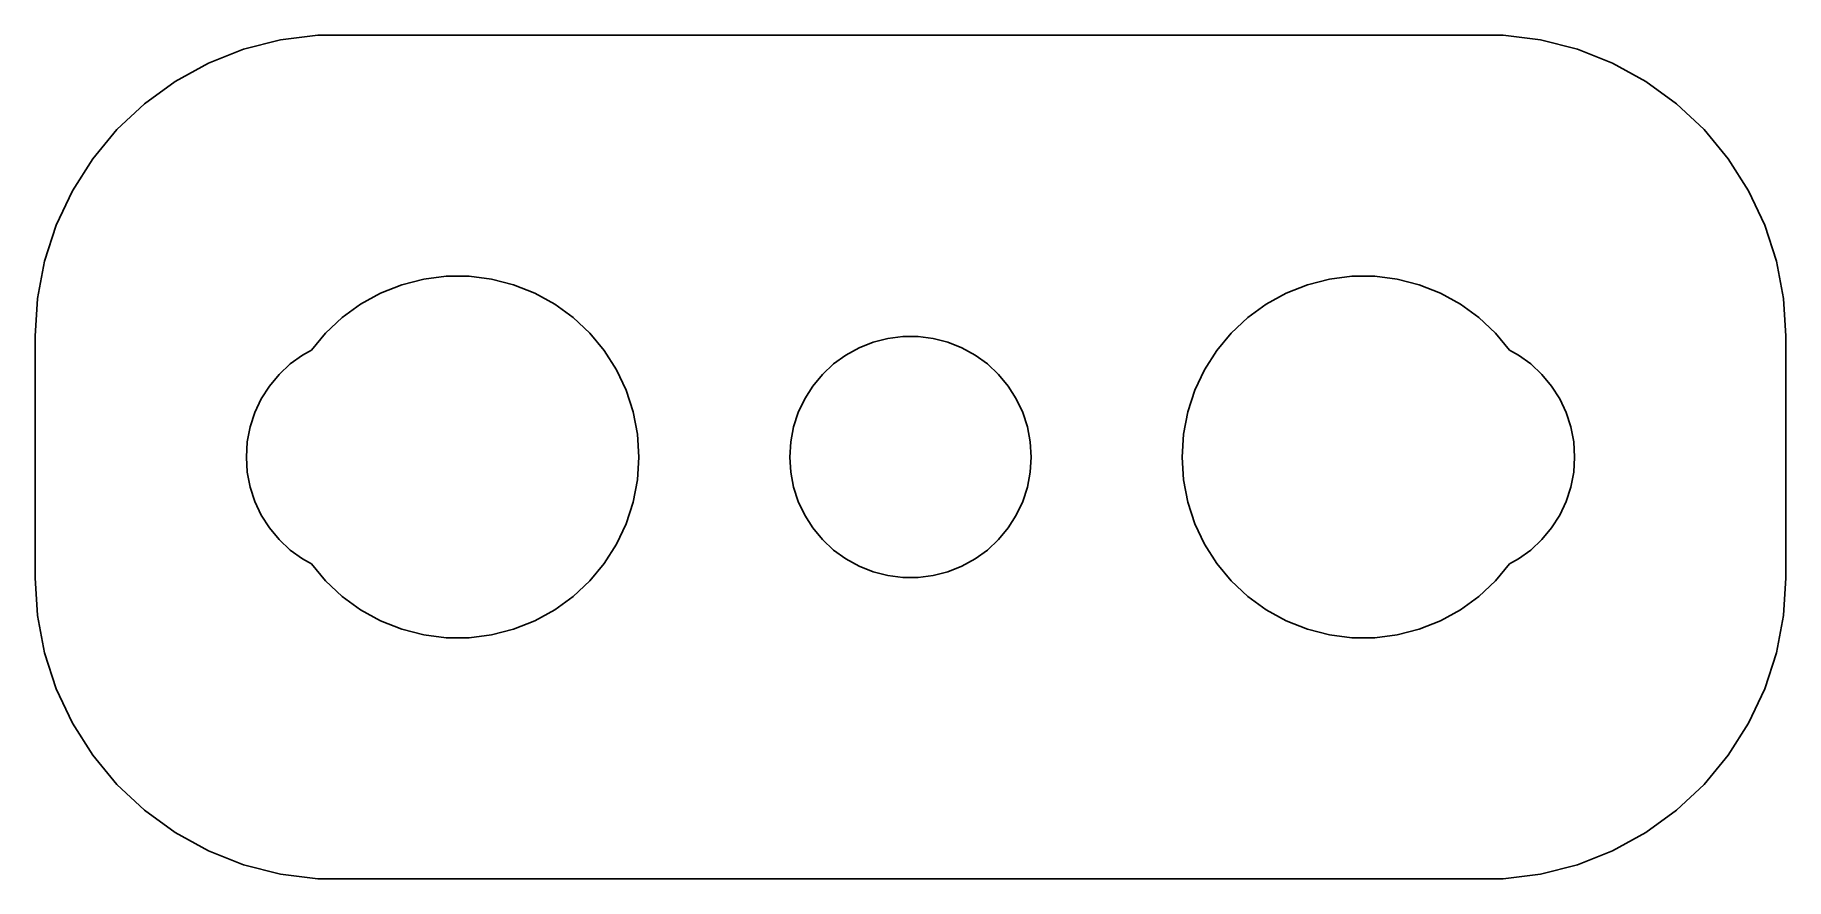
# Model space of a CAD drawing. Header units: metres. Extents: x -14.5 to 14.5, y -7 to 7.
import ezdxf

# ---------------------------------------------------------------- set-up
doc = ezdxf.new("R2010")
doc.units = ezdxf.units.M

msp = doc.modelspace()

# ---------------------------------------------------------------- linework, layer by layer
for p, q in [((-9.81395, 6.99013), (-10.4369, 6.91142)), ((9.81395, 6.99013), (-9.81395, 6.99013)), ((10.4369, 6.91142), (9.81395, 6.99013)), ((-11.0451, 6.75528), (-11.6289, 6.52412)), ((-10.4369, 6.91142), (-11.0451, 6.75528)), ((11.0451, 6.75528), (10.4369, 6.91142)), ((11.6289, 6.52412), (11.0451, 6.75528)), ((-11.6289, 6.52412), (-12.1791, 6.22163)), ((12.1791, 6.22163), (11.6289, 6.52412)), ((-12.1791, 6.22163), (-12.6871, 5.85255)), ((12.6871, 5.85255), (12.1791, 6.22163)), ((-12.6871, 5.85255), (-13.1448, 5.42273)), ((13.1448, 5.42273), (12.6871, 5.85255)), ((-13.1448, 5.42273), (-13.5451, 4.93892)), ((13.5451, 4.93892), (13.1448, 5.42273)), ((-13.5451, 4.93892), (-13.8815, 4.40877)), ((13.8815, 4.40877), (13.5451, 4.93892)), ((-13.8815, 4.40877), (-14.1489, 3.84062)), ((14.1489, 3.84062), (13.8815, 4.40877)), ((-14.1489, 3.84062), (-14.3429, 3.24344)), ((14.3429, 3.24344), (14.1489, 3.84062)), ((-14.3429, 3.24344), (-14.4606, 2.62666)), ((14.4606, 2.62666), (14.3429, 3.24344)), ((-8.42705, 2.85316), (-8.06213, 2.94685)), ((-8.06213, 2.94685), (-7.68837, 2.99408)), ((-7.68837, 2.99408), (-7.31161, 2.99408)), ((-7.31161, 2.99408), (-6.93785, 2.94685)), ((-6.93785, 2.94685), (-6.57294, 2.85316)), ((6.57294, 2.85316), (6.93785, 2.94685)), ((6.93785, 2.94685), (7.31161, 2.99408)), ((7.31161, 2.99408), (7.68837, 2.99408)), ((7.68837, 2.99408), (8.06213, 2.94685)), ((8.06213, 2.94685), (8.42705, 2.85316)), ((-14.4606, 2.62666), (-14.5, 2)), ((-9.10747, 2.53297), (-8.77733, 2.71448)), ((-8.77733, 2.71448), (-8.42705, 2.85316)), ((-6.57294, 2.85316), (-6.22266, 2.71448)), ((-6.22266, 2.71448), (-5.89252, 2.53297)), ((5.89252, 2.53297), (6.22266, 2.71448)), ((6.22266, 2.71448), (6.57294, 2.85316)), ((8.42705, 2.85316), (8.77733, 2.71448)), ((8.77733, 2.71448), (9.10747, 2.53297)), ((14.5, 2), (14.4606, 2.62666)), ((-9.41226, 2.31154), (-9.10747, 2.53297)), ((-5.89252, 2.53297), (-5.58772, 2.31154)), ((5.58772, 2.31154), (5.89252, 2.53297)), ((9.10747, 2.53297), (9.41226, 2.31154)), ((-9.91977, 1.77214), (-9.6869, 2.05363)), ((-9.6869, 2.05363), (-9.41226, 2.31154)), ((-5.58772, 2.31154), (-5.31308, 2.05363)), ((-5.31308, 2.05363), (-5.07294, 1.76335)), ((5.07294, 1.76335), (5.31308, 2.05363)), ((5.31308, 2.05363), (5.58772, 2.31154)), ((9.41226, 2.31154), (9.6869, 2.05363)), ((9.6869, 2.05363), (9.91977, 1.77214)), ((-14.5, 2), (-14.5, -2)), ((-10.0716, 1.68864), (-9.91977, 1.77214)), ((-5.07294, 1.76335), (-4.87108, 1.44525)), ((-1.07164, 1.68864), (-0.851547, 1.80965)), ((-0.851547, 1.80965), (-0.618027, 1.9021)), ((-0.618027, 1.9021), (-0.374756, 1.96457)), ((-0.374756, 1.96457), (-0.12558, 1.99605)), ((-0.12558, 1.99605), (0.12558, 1.99605)), ((0.12558, 1.99605), (0.374756, 1.96457)), ((0.374756, 1.96457), (0.618027, 1.9021)), ((0.618027, 1.9021), (0.851547, 1.80965)), ((0.851547, 1.80965), (1.07164, 1.68864)), ((4.87108, 1.44525), (5.07294, 1.76335)), ((9.91977, 1.77214), (10.0716, 1.68864)), ((14.5, -2), (14.5, 2)), ((-10.4579, 1.36908), (-10.2748, 1.54102)), ((-10.2748, 1.54102), (-10.0716, 1.68864)), ((-1.45793, 1.36908), (-1.27484, 1.54102)), ((-1.27484, 1.54102), (-1.07164, 1.68864)), ((1.07164, 1.68864), (1.27484, 1.54102)), ((1.27484, 1.54102), (1.45793, 1.36908)), ((10.0716, 1.68864), (10.2748, 1.54102)), ((10.2748, 1.54102), (10.4579, 1.36908)), ((-10.7526, 0.963501), (-10.618, 1.17557)), ((-10.618, 1.17557), (-10.4579, 1.36908)), ((-4.87108, 1.44525), (-4.71066, 1.10437)), ((-1.75261, 0.963501), (-1.61803, 1.17557)), ((-1.61803, 1.17557), (-1.45793, 1.36908)), ((1.45793, 1.36908), (1.61803, 1.17557)), ((1.61803, 1.17557), (1.75261, 0.963501)), ((4.71066, 1.10437), (4.87108, 1.44525)), ((10.4579, 1.36908), (10.618, 1.17557)), ((10.618, 1.17557), (10.7526, 0.963501)), ((-10.8595, 0.736237), (-10.7526, 0.963501)), ((-4.71066, 1.10437), (-4.59424, 0.746063)), ((-1.85954, 0.736237), (-1.75261, 0.963501)), ((1.75261, 0.963501), (1.85954, 0.736237)), ((4.59424, 0.746063), (4.71066, 1.10437)), ((10.7526, 0.963501), (10.8595, 0.736237)), ((-10.9372, 0.497375), (-10.8595, 0.736237)), ((-4.59424, 0.746063), (-4.52365, 0.375992)), ((-1.93716, 0.497375), (-1.85954, 0.736237)), ((1.85954, 0.736237), (1.93716, 0.497375)), ((4.52365, 0.375992), (4.59424, 0.746063)), ((10.8595, 0.736237), (10.9372, 0.497375)), ((-10.9842, 0.250656), (-10.9372, 0.497375)), ((-4.52365, 0.375992), (-4.5, 0)), ((-1.98422, 0.250656), (-1.93716, 0.497375)), ((1.93716, 0.497375), (1.98422, 0.250656)), ((4.5, 0), (4.52365, 0.375992)), ((10.9372, 0.497375), (10.9842, 0.250656)), ((-11, 0), (-10.9842, 0.250656)), ((-10.9842, -0.250656), (-11, 0)), ((-4.5, 0), (-4.52365, -0.375992)), ((-2, 0), (-1.98422, 0.250656)), ((-1.98422, -0.250656), (-2, 0)), ((1.98422, 0.250656), (2, 0)), ((2, 0), (1.98422, -0.250656)), ((4.52365, -0.375992), (4.5, 0)), ((10.9842, 0.250656), (11, 0)), ((11, 0), (10.9842, -0.250656)), ((-10.9372, -0.497375), (-10.9842, -0.250656)), ((-1.93716, -0.497375), (-1.98422, -0.250656)), ((1.98422, -0.250656), (1.93716, -0.497375)), ((10.9842, -0.250656), (10.9372, -0.497375)), ((-10.8595, -0.736237), (-10.9372, -0.497375)), ((-4.52365, -0.375992), (-4.59424, -0.746063)), ((-1.85954, -0.736237), (-1.93716, -0.497375)), ((1.93716, -0.497375), (1.85954, -0.736237)), ((4.59424, -0.746063), (4.52365, -0.375992)), ((10.9372, -0.497375), (10.8595, -0.736237)), ((-10.7526, -0.963501), (-10.8595, -0.736237)), ((-4.59424, -0.746063), (-4.71066, -1.10437)), ((-1.75261, -0.963501), (-1.85954, -0.736237)), ((1.85954, -0.736237), (1.75261, -0.963501)), ((4.71066, -1.10437), (4.59424, -0.746063)), ((10.8595, -0.736237), (10.7526, -0.963501)), ((-10.618, -1.17557), (-10.7526, -0.963501)), ((-4.71066, -1.10437), (-4.87108, -1.44525)), ((-1.61803, -1.17557), (-1.75261, -0.963501)), ((1.75261, -0.963501), (1.61803, -1.17557)), ((4.87108, -1.44525), (4.71066, -1.10437)), ((10.7526, -0.963501), (10.618, -1.17557)), ((-10.4579, -1.36908), (-10.618, -1.17557)), ((-10.2748, -1.54102), (-10.4579, -1.36908)), ((-4.87108, -1.44525), (-5.07294, -1.76335)), ((-1.45793, -1.36908), (-1.61803, -1.17557)), ((-1.27484, -1.54102), (-1.45793, -1.36908)), ((1.45793, -1.36908), (1.27484, -1.54102)), ((1.61803, -1.17557), (1.45793, -1.36908)), ((5.07294, -1.76335), (4.87108, -1.44525)), ((10.4579, -1.36908), (10.2748, -1.54102)), ((10.618, -1.17557), (10.4579, -1.36908)), ((-10.0716, -1.68864), (-10.2748, -1.54102)), ((-9.91977, -1.77214), (-10.0716, -1.68864)), ((-1.07164, -1.68864), (-1.27484, -1.54102)), ((-0.851547, -1.80965), (-1.07164, -1.68864)), ((1.07164, -1.68864), (0.851547, -1.80965)), ((1.27484, -1.54102), (1.07164, -1.68864)), ((10.0716, -1.68864), (9.91977, -1.77214)), ((10.2748, -1.54102), (10.0716, -1.68864)), ((-14.5, -2), (-14.4606, -2.62666)), ((-9.6869, -2.05363), (-9.91977, -1.77214)), ((-5.07294, -1.76335), (-5.31308, -2.05363)), ((-0.618027, -1.9021), (-0.851547, -1.80965)), ((-0.374756, -1.96457), (-0.618027, -1.9021)), ((-0.12558, -1.99605), (-0.374756, -1.96457)), ((0.12558, -1.99605), (-0.12558, -1.99605)), ((0.374756, -1.96457), (0.12558, -1.99605)), ((0.618027, -1.9021), (0.374756, -1.96457)), ((0.851547, -1.80965), (0.618027, -1.9021)), ((5.31308, -2.05363), (5.07294, -1.76335)), ((9.91977, -1.77214), (9.6869, -2.05363)), ((14.4606, -2.62666), (14.5, -2)), ((-9.41226, -2.31154), (-9.6869, -2.05363)), ((-9.10747, -2.53297), (-9.41226, -2.31154)), ((-5.58772, -2.31154), (-5.89252, -2.53297)), ((-5.31308, -2.05363), (-5.58772, -2.31154)), ((5.58772, -2.31154), (5.31308, -2.05363)), ((5.89252, -2.53297), (5.58772, -2.31154)), ((9.41226, -2.31154), (9.10747, -2.53297)), ((9.6869, -2.05363), (9.41226, -2.31154)), ((-8.77733, -2.71448), (-9.10747, -2.53297)), ((-5.89252, -2.53297), (-6.22266, -2.71448)), ((6.22266, -2.71448), (5.89252, -2.53297)), ((9.10747, -2.53297), (8.77733, -2.71448)), ((-14.4606, -2.62666), (-14.3429, -3.24344)), ((-8.42705, -2.85316), (-8.77733, -2.71448)), ((-8.06213, -2.94685), (-8.42705, -2.85316)), ((-6.57294, -2.85316), (-6.93785, -2.94685)), ((-6.22266, -2.71448), (-6.57294, -2.85316)), ((6.57294, -2.85316), (6.22266, -2.71448)), ((6.93785, -2.94685), (6.57294, -2.85316)), ((8.42705, -2.85316), (8.06213, -2.94685)), ((8.77733, -2.71448), (8.42705, -2.85316)), ((14.3429, -3.24344), (14.4606, -2.62666)), ((-7.68837, -2.99408), (-8.06213, -2.94685)), ((-7.31161, -2.99408), (-7.68837, -2.99408)), ((-6.93785, -2.94685), (-7.31161, -2.99408)), ((7.31161, -2.99408), (6.93785, -2.94685)), ((7.68837, -2.99408), (7.31161, -2.99408)), ((8.06213, -2.94685), (7.68837, -2.99408)), ((-14.3429, -3.24344), (-14.1489, -3.84062)), ((14.1489, -3.84062), (14.3429, -3.24344)), ((-14.1489, -3.84062), (-13.8815, -4.40877)), ((13.8815, -4.40877), (14.1489, -3.84062)), ((-13.8815, -4.40877), (-13.5451, -4.93892)), ((13.5451, -4.93892), (13.8815, -4.40877)), ((-13.5451, -4.93892), (-13.1448, -5.42273)), ((13.1448, -5.42273), (13.5451, -4.93892)), ((-13.1448, -5.42273), (-12.6871, -5.85255)), ((12.6871, -5.85255), (13.1448, -5.42273)), ((-12.6871, -5.85255), (-12.1791, -6.22163)), ((12.1791, -6.22163), (12.6871, -5.85255)), ((-12.1791, -6.22163), (-11.6289, -6.52412)), ((11.6289, -6.52412), (12.1791, -6.22163)), ((-11.6289, -6.52412), (-11.0451, -6.75528)), ((11.0451, -6.75528), (11.6289, -6.52412)), ((-11.0451, -6.75528), (-10.4369, -6.91142)), ((-10.4369, -6.91142), (-9.81395, -6.99013)), ((9.81395, -6.99013), (10.4369, -6.91142)), ((10.4369, -6.91142), (11.0451, -6.75528)), ((-9.81395, -6.99013), (9.81395, -6.99013))]:
    msp.add_line(p, q)

doc.saveas('drawing.dxf')
